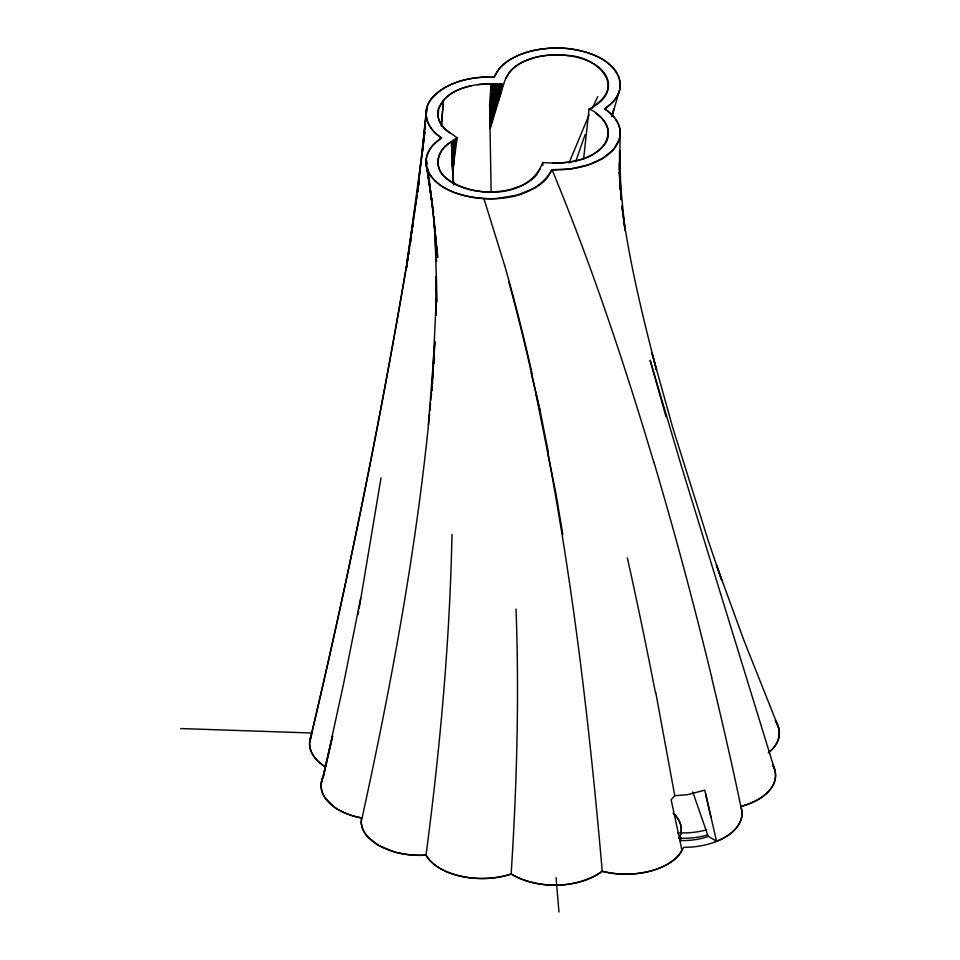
<?xml version="1.0" encoding="UTF-8"?>
<svg xmlns="http://www.w3.org/2000/svg" width="960" height="960" viewBox="0 0 960 960"><rect width="100%" height="100%" fill="white"/><g stroke="black" fill="none" stroke-linecap="round" stroke-linejoin="round"><path stroke-width="1.44" d="M491.136 192.408L489.624 104.448L491.076 83.76L503.616 84.24C511.128 57.876 544.344 52.92 567.66 55.536C599.1 56.328 628.836 90.024 589.08 108.924L583.56 159.396M619.464 169.932L619.596 150.564L621.168 199.704L620.652 192.396M452.904 183.216L453.852 140.064L452.736 183.108M436.308 300.432L435.984 315.348L436.332 275.964L436.644 302.316L436.404 280.608L434.856 228.324M436.308 298.644L431.904 390.96L434.904 341.64L428.352 424.908M451.98 534.336C449.808 641.688 440.052 748.776 426 855.192L428.532 858.876A58.452 33.744 0 0 0 444.444 870.732A59.352 34.26 0 0 0 479.436 878.484A58.452 33.744 0 0 0 504.984 875.82L511.152 874.056C538.8 889.44 575.796 889.236 602.232 871.308L608.676 872.676A58.452 33.744 0 0 0 634.572 873.792A59.352 34.26 0 0 0 667.968 863.964A58.452 33.744 0 0 0 681.648 851.22L683.496 847.392L690.36 847.14A58.452 33.756 0 0 0 714.804 842.076M619.488 170.94L620.256 132.144C619.728 122.232 612.624 114.168 604.704 108.924L613.212 101.7A62.964 36.348 0 0 0 619.704 89.808C621.78 81.132 617.76 72.228 611.556 66.216A62.964 36.348 0 0 0 597.66 56.688C576.348 46.848 551.544 45.72 528.984 51.636M453.048 174.42L454.464 139.656L453.564 155.88M620.256 132.144L619.284 139.452L613.536 149.472M452.664 172.104L453.312 160.308M711.636 677.592C722.412 722.376 732.744 767.28 742.08 812.388C742.152 826.764 728.844 836.664 716.544 841.164L704.76 790.152L687.456 794.712L674.76 795.684L671.136 799.656L681.9 850.08L679.056 854.832A59.028 34.08 0 0 1 604.788 871.908L602.232 871.308L597.852 874.356A58.452 33.744 0 0 1 576.372 882.792A59.4 34.296 0 0 1 538.944 883.92A58.452 33.756 0 0 1 516.06 876.828L511.152 874.056C516.828 785.868 519.324 697.404 516.024 609.06M452.616 177.816L455.076 139.248L453.6 158.364M429.552 413.952L429.132 418.416C415.608 554.268 390.408 688.716 361.224 821.916A58.452 33.744 0 0 0 367.392 836.484L378.504 845.364L393.9 851.784A58.452 33.756 0 0 0 419.136 855.36L426 855.192A59.028 34.08 0 0 0 511.152 874.056M441.432 126.456L443.46 100.152C450.72 92.148 461.208 88.032 471.528 85.668M433.056 376.716L433.404 372.312M434.088 363.492L434.436 359.076M452.688 170.136L453.372 161.316M438.66 108.372C447.312 87.96 473.64 83.556 493.404 83.832L490.212 123.192L489.624 104.448M619.032 77.628C611.112 58.884 589.428 51.72 570.78 48.936A62.964 36.348 0 0 0 549.24 48.252L542.256 48.948A64.368 37.164 0 0 0 517.02 55.944L511.692 58.644A62.964 36.348 0 0 0 499.14 68.772L494.244 77.028A63.72 36.792 0 0 0 432.744 97.284C420.072 109.692 427.296 130.236 441.576 137.832L433.08 145.056A62.964 36.348 0 0 0 426.576 156.948L426.012 161.028A64.356 37.164 0 0 0 431.496 176.88L434.712 180.528A63.048 36.396 0 0 0 454.62 192.648C486.492 203.412 533.376 202.212 552.048 169.728A63.684 36.768 0 0 0 588.096 164.988L602.544 158.484L613.512 149.508M493.404 83.832L490.116 121.668L494.688 83.88L490.152 121.584M441.276 125.496L443.46 100.152L438.564 108.576L438.18 117.3A53.112 30.66 0 0 0 445.872 129.768L457.2 137.832L452.58 171.312M452.652 174.336L455.688 138.84L453.648 159.444M429.828 410.976L430.536 403.524M430.812 400.548L431.508 393.096M431.94 388.632L432.492 382.68M426.192 111L421.908 155.868L425.748 119.136M452.616 170.148L453.348 162.696M453.636 159.708L455.688 138.84M452.628 169.752L453.348 162.396M426.048 116.196L426.972 107.388L417.336 192.84L420.996 163.188M421.368 160.224L421.92 155.772M422.28 152.808L422.832 148.356M423.384 143.916L423.756 140.952M424.308 136.5L424.86 132.048M422.916 146.952L406.332 268.908L417.12 195.096M423.288 143.988L423.852 139.524M424.224 136.56L424.788 132.096M417.552 192.144L417.984 189.192M418.416 186.24L419.064 181.812L417.504 192.06M406.572 263.82L417.06 194.988M490.044 123.084L495.96 83.928L490.176 123.048L497.232 83.988L490.2 123.084L491.076 83.76L477.672 84.576M381.024 477.876L359.112 608.676M409.5 247.788L407.832 258.096L409.488 248.088M409.968 244.836L411.396 236.004M411.876 233.052L412.356 230.112M412.824 227.16L413.304 224.22M409.968 245.208L411.396 236.604M358.056 614.544L358.584 611.604M360.636 598.392L343.416 684.6L323.388 776.256A59.028 34.08 0 0 0 361.5 817.956A59.028 34.056 0 0 0 425.988 855.168M489.948 124.536L499.464 84.072L490.2 124.704M438.66 108.372C435.348 118.368 442.332 128.232 450.504 133.368M321.168 784.104L332.664 735.96L323.544 776.004A58.452 33.744 0 0 0 321.144 787.104A59.352 34.272 0 0 0 325.032 797.832L334.584 807.3A58.452 33.744 0 0 0 355.116 816.492L361.5 817.956M490.212 126.168L500.412 84.12L489.948 127.032M489.924 128.484L501.36 84.156L490.704 127.236L503.616 84.24M612 116.052L613.788 109.116L612.036 115.692M498.84 99.948L502.956 84.216M611.892 116.724L619.8 89.244L620.256 84.192L619.056 77.688M575.568 161.76L585.12 134.676M445.428 177.564C472.104 198.984 529.26 199.404 542.676 162.504C563.46 164.16 587.7 162.408 602.976 146.424C615.876 133.308 603.132 114.6 589.08 108.924M568.992 163.044L589.092 114.84M619.116 91.776C616.584 99.012 610.944 104.676 604.704 108.924A63.72 36.792 0 0 1 588.096 164.976L570.276 168.948L552.048 169.728L547.14 177.984A62.964 36.348 0 0 1 534.588 188.112L517.308 195.108L497.04 198.504A63.036 36.396 0 0 1 468.324 196.596C452.184 193.02 433.872 185.616 427.248 169.128M592.2 108.324L597.804 96.6M505.776 78.48L509.616 71.94A51.276 29.604 0 0 1 524.136 61.368L534.36 57.708A51.936 29.988 0 0 1 579.66 57.972A52.404 30.252 0 0 1 589.764 61.764A51.432 29.7 0 0 1 603.912 72.516A52.332 30.216 0 0 1 608.436 85.74C607.704 93.756 602.268 100.188 595.776 104.46M540.504 168.276L536.664 174.828A51.312 29.628 0 0 1 522.12 185.4L511.908 189.048A51.936 29.988 0 0 1 466.62 188.772A52.404 30.252 0 0 1 456.504 184.98A51.432 29.7 0 0 1 442.38 174.24A52.332 30.216 0 0 1 437.844 161.016C438.72 149.88 448.548 143.136 457.2 137.832M311.604 734.94L309.672 741.84A59.028 34.08 0 0 0 325.188 766.704M432.768 97.26C448.332 80.832 472.524 76.524 494.244 77.028C500.136 62.964 515.1 55.668 528.972 51.648M450.504 142.296C437.496 148.956 433.116 168 445.416 177.552M714.84 842.052A59.352 34.272 0 0 0 738.396 825.252A58.452 33.744 0 0 0 741.9 810.396L740.904 806.472C753.648 802.752 767.052 796.548 773.52 784.26A59.028 34.08 0 0 0 772.644 764.904M740.904 806.472L746.988 804.636A58.452 33.744 0 0 0 765.744 794.256A59.352 34.272 0 0 0 775.452 773.352A58.452 33.756 0 0 0 773.268 766.02M680.724 840.588L683.412 840.576A47.172 27.24 0 0 0 708.408 836.34M552.876 162.924C574.056 163.8 609.228 156.372 608.1 129.444A53.088 30.648 0 0 0 600.408 116.988L595.776 113.388M180.684 728.556L312.48 733.032M716.544 841.164L708.168 836.328L692.748 791.952M768.228 752.928A59.028 34.08 0 0 0 778.224 739.704C780.312 733.296 778.932 726.18 775.296 720.612A59.352 34.272 0 0 1 778.596 738.612A58.452 33.756 0 0 1 768.768 752.496M778.656 727.656L743.748 639.936L716.412 564.804L721.812 580.548L708.588 541.716L672.504 426.828L651.9 352.752L656.508 370.02C642.552 315.888 629.196 261.432 621.888 205.944L625.02 230.652M552.048 169.728C591.564 265.116 624.276 363.204 653.76 462.12M483.924 198.576L504.576 265.272M774.756 769.932L681.444 466.26L650.124 360.204L665.976 416.664M432.744 97.284A63.72 36.792 0 0 0 441.588 137.832C431.352 144.156 422.688 156.78 427.236 169.116M540.324 411.924L531.36 373.224L540.324 411.924L548.208 451.548M705.564 793.788L711.024 817.464M535.548 392.304L555.72 492.444L562.86 534.66M655.776 692.592L674.76 795.684M547.512 451.416C573.78 590.184 590.04 730.656 602.232 871.308M426.384 165.888L432.516 205.128L427.116 168.216M426.684 165.264L426.036 160.836L426.672 165.288M427.08 168.252L432.924 209.736L427.356 167.772L432.708 209.1L429.144 179.28M453.348 180.336L453.888 184.476M428.1 170.652L428.64 175.092M625.056 230.604L619.224 171.948L620.448 189.48M437.856 257.28L432.648 208.512L437.376 257.376L433.836 216.828M556.08 877.692L558.972 912M433.488 212.352L433.14 207.876L433.416 212.34M542.676 162.504L542.88 165.252M453.336 178.308L452.016 160.332L453.66 184.884M433.692 216.816L436.488 261.516L435.636 243.6M451.344 141.744L453.264 182.844M434.928 228.66L435.348 237.624M453.18 177.78L453.312 182.268M619.68 185.316L619.788 189.432M619.416 162.144L619.548 171.108M619.668 178.584L619.836 189.048M453.084 183.216L452.172 141.18L453.108 182.928M706.704 829.788A53.124 30.672 0 0 1 677.592 832.728M673.776 813.816A53.088 30.648 0 0 1 679.224 838.044M673.104 813.168A53.124 30.672 0 0 1 679.104 838.236M324.192 766.068A58.536 33.792 0 0 1 312.048 753.396A59.34 34.26 0 0 1 311.136 735.888M653.844 461.964A2909.472 1229.1 -89.1 0 1 711.732 677.448M627.348 557.844A2274.24 715.032 87.9 0 1 655.5 693.072M508.848 282.072A1119.972 309.744 89.1 0 1 531.432 373.008M504.588 265.224A1121.256 307.656 88.9 0 1 532.044 373.476M681.072 837.732A53.124 30.672 0 0 1 680.34 840.708M706.704 835.176A53.124 30.672 0 0 1 679.716 838.224M407.592 259.572C380.28 421.308 347.58 582.132 309.684 741.732C347.544 582.12 380.184 421.296 407.592 259.572M426.78 163.44L426.204 159.096L426.78 163.512"/></g></svg>
